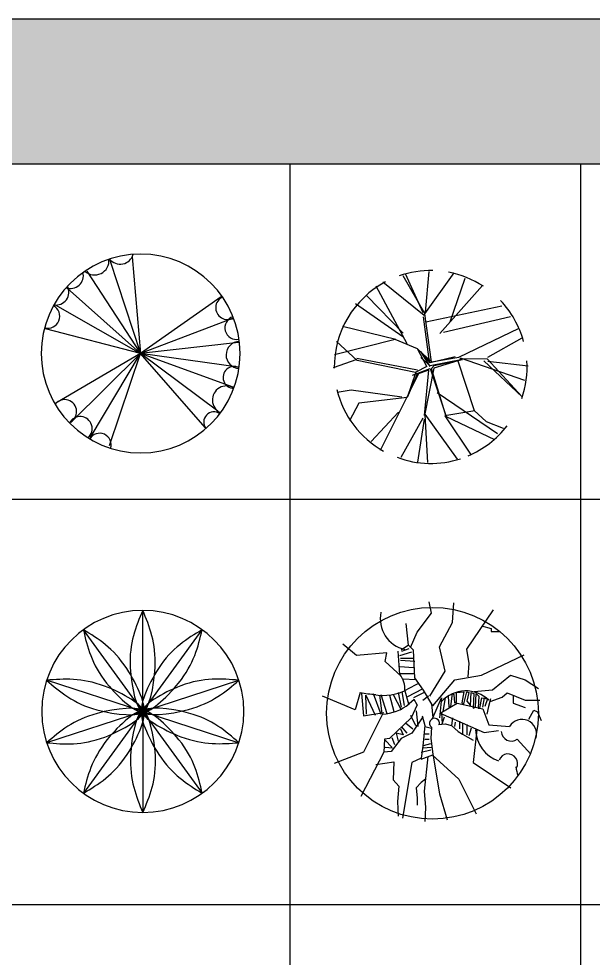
# Model space of a CAD drawing. Header units: inches. Extents: x 7658 to 73799, y 48 to 40262.
# Drawn here: x 28237 to 32383, y 33479 to 40262 of the extents above; entities that cross this region are included whole.
import ezdxf

# ---------------------------------------------------------------- set-up
doc = ezdxf.new("R2010")
doc.units = ezdxf.units.IN
doc.layers.add('www.cad-blocks.net', color=7, linetype='Continuous')

# ---------------------------------------------------------------- blocks, each defined once
blk = doc.blocks.new('A$C516926BB')
for p, q in [((0, 38.5194), (62.4121, 38.5194)), ((18.8071, 38.5194), (18.8071, 0)), ((20.9051, 38.5194), (20.9051, 0)), ((0, 36.0983), (62.4121, 36.0983)), ((0, 33.1729), (62.4121, 33.1729))]:
    blk.add_line(p, q)
blk = doc.blocks.new('A$C77E02E9D')
at = {"color": 0}
for p, q in [((0.4933, 1.3916), (0.7156, 0.7173)), ((0.6535, 1.416), (0.7156, 0.7173)), ((0.3272, 1.3116), (0.7156, 0.7173)), ((0.1857, 1.1899), (0.7156, 0.7173)), ((1.2956, 1.1268), (0.7156, 0.7173)), ((0.0981, 1.0678), (0.7156, 0.7173)), ((1.3792, 0.9697), (0.7156, 0.7173)), ((0.7156, 0.7173), (0.0283, 0.8953)), ((1.4211, 0.7968), (0.7156, 0.7173)), ((0.7156, 0.7173), (0.1025, 0.3594)), ((0.2107, 0.2181), (0.7156, 0.7173)), ((0.3508, 0.1083), (0.7156, 0.7173)), ((0.4896, 0.0527), (0.7156, 0.7173)), ((1.2721, 0.3005), (0.7156, 0.7173)), ((1.1821, 0.1821), (0.7156, 0.7173)), ((1.4187, 0.6188), (0.7156, 0.7173)), ((1.3822, 0.4731), (0.7156, 0.7173))]:
    blk.add_line(p, q, dxfattribs=at)
for centre, major_axis, start_param, end_param in [((0.7156, 0.7173), (0.7179, 0), -0.000001, 6.283184), ((0.568, 1.4603), (0.0691, 0.0691), 3.028845, 5.217339), ((0.3834, 1.3879), (-0.0734, 0.0734), 1.609497, 4.022789), ((0.2097, 1.2792), (0.0654, 0.0654), 3.57061, 5.749397), ((0.1047, 1.1597), (-0.0654, 0.0654), 2.189553, 4.410893), ((1.3425, 1.0474), (0.0604, 0.0604), 1.21941, 4.46227), ((0.0468, 0.9859), (-0.0604, 0.0604), 2.065737, 5.024616), ((1.4077, 0.9026), (-0.0595, 0.0595), -0.482985, 2.57679), ((1.4294, 0.707), (0.0689, 0.0689), 0.79729, 3.886077), ((1.3896, 0.544), (0.0562, 0.0562), 0.307359, 3.901557), ((1.3353, 0.381), (-0.0723, 0.0723), -1.33695, 1.913253), ((0.1663, 0.2977), (0.0616, 0.0616), 4.327547, 7.97268), ((1.2448, 0.2217), (0.0524, 0.0524), 0.180522, 3.026459), ((0.2785, 0.1746), (0.0616, 0.0616), 4.636179, 8.144957), ((0.4196, 0.0587), (0.0584, 0.0584), 5.183374, 8.109131)]:
    blk.add_ellipse(centre, major_axis=major_axis, ratio=1, start_param=start_param, end_param=end_param, dxfattribs=at)
blk = doc.blocks.new('A$C31AA64B9')
at = {"color": 0, "linetype": 'ByBlock'}
for p, q in [((0.6474, 1.0868), (0.521, 1.3691)), ((0.6612, 1.0784), (0.8727, 1.3759)), ((0.6651, 1.0913), (0.693, 1.3855)), ((0.6561, 1.0679), (0.357, 1.3086)), ((0.6598, 1.0811), (0.504, 1.3541)), ((0.8442, 1.0212), (0.9516, 1.3373)), ((0.5321, 0.8627), (0.3102, 1.2794)), ((0.77, 0.9373), (1.0768, 1.2827)), ((0.5039, 0.9391), (0.2428, 1.2081)), ((0.5007, 0.9142), (0.1605, 1.1507)), ((0.6668, 1.0215), (1.2169, 1.1362)), ((0.6943, 0.7321), (0.6506, 1.0563)), ((0.7081, 0.7325), (0.6612, 1.0784)), ((0.7957, 0.9473), (1.2778, 1.0609)), ((0.4507, 0.8946), (0.0652, 0.9888)), ((0.9049, 0.7664), (1.3423, 0.9752)), ((0.4476, 0.8931), (0.0078, 0.7824)), ((0.6066, 0.8263), (0.4476, 0.8931)), ((1.1145, 0.7662), (1.3626, 0.9065)), ((0.1722, 0.7413), (0.0226, 0.8794)), ((0.6761, 0.6981), (0.6066, 0.8263)), ((0.7081, 0.7325), (0.6109, 0.8241)), ((0.1704, 0.7487), (0, 0.6886)), ((0.6077, 0.6733), (0.1702, 0.7571)), ((0.6302, 0.8064), (0.6966, 0.6986)), ((0.6998, 0.7247), (0.6302, 0.8064)), ((0.6984, 0.7025), (0.6313, 0.7628)), ((0.9318, 0.7502), (0.6984, 0.7025)), ((0.8801, 0.7682), (0.6998, 0.7247)), ((0.7081, 0.7325), (0.9049, 0.7664)), ((0.728, 0.7066), (0.9318, 0.7502)), ((0.9121, 0.7563), (1.1111, 0.7536)), ((0.9147, 0.7615), (1.3789, 0.6013)), ((1.3626, 0.479), (1.1111, 0.7536)), ((0.5923, 0.6557), (0.1722, 0.7413)), ((0.5712, 0.6357), (0.6984, 0.6839)), ((0.6761, 0.6981), (0.5952, 0.6571)), ((0.7257, 0.6858), (0.659, 0.3458)), ((0.6984, 0.6839), (0.815, 0.3368)), ((0.7076, 0.6842), (0.728, 0.7066)), ((0.815, 0.3368), (0.7076, 0.6842)), ((0.8981, 0.7393), (0.7257, 0.6858)), ((0.8981, 0.7393), (1.0164, 0.3811)), ((1.0854, 0.7392), (1.3626, 0.479)), ((1.1164, 0.7381), (1.4076, 0.7045)), ((0.6142, 0.645), (0.3388, 0.0935)), ((0.5952, 0.6571), (0.5323, 0.475)), ((0.6052, 0.6432), (0.5323, 0.475)), ((0.6906, 0.6724), (0.6052, 0.6432)), ((0.659, 0.3458), (0.6906, 0.6724)), ((0.128, 0.5285), (0.0278, 0.5122)), ((0.4954, 0.4763), (0.128, 0.5285)), ((0.5323, 0.475), (0.1854, 0.4336)), ((0.7492, 0.5116), (1.1846, 0.2144)), ((0.1854, 0.4336), (0.117, 0.3059)), ((0.4714, 0.3684), (0.2728, 0.1582)), ((0.6616, 0.3543), (0.8941, 0.0307)), ((0.6616, 0.3511), (0.6807, 0.0047)), ((1.0208, 0.379), (0.806, 0.3431)), ((0.806, 0.3431), (0.995, 0.0595)), ((1.0164, 0.3811), (1.1023, 0.3016)), ((0.6458, 0.3269), (0.4867, 0.0408)), ((0.6556, 0.3191), (0.6065, 0.0083)), ((0.8147, 0.3389), (1.164, 0.1723)), ((1.1023, 0.3016), (1.2252, 0.2531))]:
    blk.add_line(p, q, dxfattribs=at)
for major_axis, start_param, end_param in [((0.4921, 0.4921), 0.7623, 1.119311), ((-0.4921, 0.4921), -1.363091, -0.970948), ((-0.696, 0), -1.084431, 0.013328), ((0.4921, 0.4921), 5.767004, 6.261173), ((-0.4921, 0.4921), 3.594393, 3.991811), ((0.4921, 0.4921), 2.593206, 3.416119), ((0.4921, 0.4921), 4.326015, 4.840787), ((-0.4921, 0.4921), 1.9998, 2.669957)]:
    blk.add_ellipse((0.703, 0.6953), major_axis=major_axis, ratio=1, start_param=start_param, end_param=end_param, dxfattribs=at)
blk = doc.blocks.new('A$C33B56EEA')
at = {"color": 0}
for q in [(0.7272, 1.4591), (0.2984, 1.3198), (1.156, 1.3198), (0.0333, 0.955), (1.421, 0.955), (0.0333, 0.5041), (0.2984, 0.1393), (0.7272, 0), (1.156, 0.1393), (1.421, 0.5041)]:
    blk.add_line((0.7272, 0.7295), q, dxfattribs=at)
blk.add_ellipse((0.7272, 0.7295), major_axis=(0.7295, 0), ratio=1, start_param=0, end_param=6.283185, dxfattribs=at)
for points, knots in [([(0.7272, 1.4591), (0.7754, 1.3426), (0.8615, 1.1346), (0.728, 0.5513), (0.5884, 1.1346), (0.6774, 1.3427), (0.7272, 1.4591)], [0, 0, 0, 0, 604.28035, 1079.12005, 1554.961425, 2160.029203, 2160.029203, 2160.029203, 2160.029203]), ([(0.2984, 1.3198), (0.4058, 1.2539), (0.5977, 1.1362), (0.8327, 0.5858), (0.3768, 0.9757), (0.3265, 1.1963), (0.2984, 1.3198)], [0, 0, 0, 0, 604.28035, 1079.12005, 1554.961425, 2160.029203, 2160.029203, 2160.029203, 2160.029203]), ([(1.156, 1.3198), (1.1265, 1.1972), (1.0739, 0.9783), (0.6231, 0.5848), (0.853, 1.1388), (1.0473, 1.2548), (1.156, 1.3198)], [0, 0, 0, 0, 604.28035, 1079.12005, 1554.961425, 2160.029203, 2160.029203, 2160.029203, 2160.029203]), ([(0.0333, 0.955), (0.159, 0.9648), (0.3834, 0.9824), (0.897, 0.6753), (0.299, 0.7228), (0.1287, 0.8716), (0.0333, 0.955)], [0, 0, 0, 0, 604.28035, 1079.120049, 1554.961425, 2160.029202, 2160.029202, 2160.029202, 2160.029202]), ([(1.421, 0.955), (1.3252, 0.8732), (1.1539, 0.727), (0.5579, 0.6736), (1.0696, 0.9867), (1.2949, 0.9664), (1.421, 0.955)], [0, 0, 0, 0, 604.28035, 1079.12005, 1554.961425, 2160.029203, 2160.029203, 2160.029203, 2160.029203]), ([(0.0333, 0.5041), (0.1292, 0.5859), (0.3005, 0.7321), (0.8965, 0.7855), (0.3848, 0.4724), (0.1595, 0.4927), (0.0333, 0.5041)], [0, 0, 0, 0, 604.28035, 1079.120049, 1554.961425, 2160.029202, 2160.029202, 2160.029202, 2160.029202]), ([(0.2984, 0.1393), (0.3278, 0.2619), (0.3805, 0.4808), (0.8313, 0.8743), (0.6013, 0.3202), (0.4071, 0.2043), (0.2984, 0.1393)], [0, 0, 0, 0, 604.28035, 1079.120049, 1554.961425, 2160.029202, 2160.029202, 2160.029202, 2160.029202]), ([(1.156, 0.1393), (1.0486, 0.2052), (0.8567, 0.3229), (0.6217, 0.8733), (1.0776, 0.4834), (1.1279, 0.2628), (1.156, 0.1393)], [0, 0, 0, 0, 604.28035, 1079.120049, 1554.961425, 2160.029202, 2160.029202, 2160.029202, 2160.029202]), ([(1.421, 0.5041), (1.2954, 0.4943), (1.071, 0.4767), (0.5574, 0.7838), (1.1553, 0.7363), (1.3257, 0.5875), (1.421, 0.5041)], [0, 0, 0, 0, 604.28035, 1079.12005, 1554.961425, 2160.029203, 2160.029203, 2160.029203, 2160.029203]), ([(0.7272, 0), (0.679, 0.1165), (0.5929, 0.3245), (0.7263, 0.9078), (0.866, 0.3244), (0.777, 0.1164), (0.7272, 0)], [0, 0, 0, 0, 604.28035, 1079.120049, 1554.961425, 2160.029202, 2160.029202, 2160.029202, 2160.029202])]:
    blk.add_open_spline(points, degree=3, knots=knots, dxfattribs=at)
blk = doc.blocks.new('A$C3432034F')
at = {"color": 0}
for p, q in [((0.7857, 1.5047), (0.7701, 1.5858)), ((0.9366, 1.4359), (0.947, 1.5795)), ((0.6816, 1.3673), (0.7857, 1.5047)), ((1.0417, 1.2446), (1.2348, 1.5289)), ((0.6192, 1.2736), (0.6036, 1.4297)), ((0.8429, 1.2611), (0.9366, 1.4359)), ((0.6348, 1.2549), (0.6816, 1.3673)), ((1.1471, 1.4132), (1.2172, 1.3921)), ((1.2172, 1.3921), (1.2172, 1.371)), ((1.2172, 1.371), (1.2787, 1.371)), ((0.2446, 1.1987), (0.1457, 1.2798)), ((0.5567, 1.0613), (0.5463, 1.2299)), ((0.5567, 1.1987), (0.6452, 1.2237)), ((0.6192, 1.2736), (0.5671, 1.2362)), ((0.5723, 1.2299), (0.6244, 1.2486)), ((0.6556, 1.2362), (0.6192, 1.2736)), ((0.666, 1.0364), (0.6556, 1.2362)), ((0.8846, 1.0863), (0.8429, 1.2611)), ((1.0593, 1.1395), (1.0417, 1.2446)), ((0.4632, 1.2174), (0.2446, 1.1987)), ((0.4528, 1.1551), (0.4632, 1.2174)), ((0.5671, 1.0489), (0.4528, 1.1551)), ((0.5619, 1.18), (0.6504, 1.18)), ((0.666, 1.1551), (0.5619, 1.1613)), ((1.1471, 1.0553), (1.454, 1.2026)), ((0.5567, 1.1177), (0.6556, 1.1112)), ((0.7753, 0.9052), (0.8846, 1.0863)), ((1.0506, 1.0447), (1.0593, 1.1395)), ((0.5619, 1.0676), (0.666, 1.0676)), ((0.5827, 1.0302), (0.6712, 1.0239)), ((0.7285, 0.9491), (0.666, 1.0364)), ((0.7962, 0.8343), (0.954, 1.0236)), ((0.954, 1.0236), (1.1471, 1.0553)), ((1.2259, 0.95), (1.3576, 1.0553)), ((1.3576, 1.0553), (1.4629, 1.0236)), ((1.4629, 1.0236), (1.5593, 0.9605)), ((0.6868, 0.9927), (0.614, 0.9553)), ((0.718, 0.9553), (0.614, 0.899)), ((1.0945, 0.9394), (1.2259, 0.95)), ((0.2342, 0.8055), (0, 0.9052)), ((0.2706, 0.9302), (0.2342, 0.8055)), ((0.281, 0.924), (0.2965, 0.7616)), ((0.3175, 0.7743), (0.3123, 0.9115)), ((0.3123, 0.9115), (0.3799, 0.7679)), ((0.3643, 0.924), (0.4214, 0.7743)), ((0.411, 0.9115), (0.4266, 0.7805)), ((0.4214, 0.9177), (0.4632, 0.7805)), ((0.484, 0.9115), (0.5151, 0.793)), ((0.5099, 0.9177), (0.5671, 0.8055)), ((0.5463, 0.9302), (0.5671, 0.8242)), ((0.5723, 0.9364), (0.5881, 0.8366)), ((0.5932, 0.9428), (0.6192, 0.8491)), ((0.7337, 0.9302), (0.6556, 0.8928)), ((0.7649, 0.9052), (0.7232, 0.8741)), ((0.7962, 0.8343), (0.7285, 0.9491)), ((0.7961, 0.7491), (0.8585, 0.8928)), ((0.8585, 0.8928), (0.8429, 0.7491)), ((0.8846, 0.8928), (0.869, 0.793)), ((0.9054, 0.9052), (0.9106, 0.8242)), ((0.9262, 0.8304), (0.9366, 0.924)), ((0.9366, 0.924), (0.947, 0.9177)), ((0.947, 0.9177), (0.9522, 0.8554)), ((0.9678, 0.9302), (1.0199, 0.9364)), ((0.9678, 0.8616), (0.9678, 0.9302)), ((1.0199, 0.9364), (1.0041, 0.8554)), ((1.0199, 0.8491), (1.0407, 0.9364)), ((1.0407, 0.9364), (1.0563, 0.9302)), ((1.0563, 0.9302), (1.0407, 0.8678)), ((1.0667, 0.8366), (1.0719, 0.9302)), ((1.0719, 0.9302), (1.0926, 0.924)), ((1.0926, 0.924), (1.0874, 0.8179)), ((1.103, 0.8242), (1.1082, 0.924)), ((1.1082, 0.924), (1.129, 0.9052)), ((1.129, 0.9052), (1.1238, 0.8179)), ((1.1342, 0.8179), (1.15, 0.8928)), ((1.15, 0.8928), (1.1915, 0.8865)), ((1.1656, 0.8928), (1.1552, 0.8242)), ((1.1915, 0.8865), (1.1708, 0.8304)), ((1.2123, 0.8865), (1.1967, 0.8304)), ((1.2085, 0.8658), (1.2961, 0.8974)), ((1.2961, 0.8974), (1.3313, 0.9289)), ((1.3313, 0.9289), (1.4629, 0.8763)), ((1.3751, 0.9078), (1.3751, 0.8552)), ((0.6608, 0.8803), (0.6244, 0.8491)), ((0.6816, 0.8429), (0.64, 0.7491)), ((0.6816, 0.8429), (0.6608, 0.8803)), ((0.7857, 0.8491), (0.7961, 0.7491)), ((0.8488, 0.7816), (0.9716, 0.8552)), ((0.9106, 0.8242), (0.9262, 0.8304)), ((0.9522, 0.8554), (0.9678, 0.8616)), ((0.9716, 0.8552), (1.1558, 0.8132)), ((1.0041, 0.8554), (1.0199, 0.8491)), ((1.0407, 0.8678), (1.0667, 0.8366)), ((1.0874, 0.8179), (1.103, 0.8242)), ((1.1238, 0.8179), (1.1342, 0.8179)), ((1.1967, 0.8304), (1.1863, 0.7743)), ((1.3751, 0.8552), (1.4629, 0.8236)), ((1.4629, 0.8763), (1.568, 0.8763)), ((0.2965, 0.7616), (0.4424, 0.7867)), ((0.4318, 0.7743), (0.2965, 0.4995)), ((0.64, 0.7491), (0.484, 0.5993)), ((0.6348, 0.7679), (0.6712, 0.693)), ((0.7232, 0.7554), (0.6452, 0.6369)), ((0.6764, 0.7992), (0.6868, 0.6868)), ((0.718, 0.7616), (0.7389, 0.693)), ((0.8488, 0.7816), (1.1656, 0.6431)), ((0.8585, 0.7867), (0.8637, 0.7055)), ((0.8637, 0.7055), (0.8794, 0.7554)), ((0.9366, 0.7491), (0.9314, 0.693)), ((1.1558, 0.8132), (1.1996, 0.6974)), ((1.4892, 0.7394), (1.5242, 0.8025)), ((1.5242, 0.8025), (1.5506, 0.7921)), ((1.5506, 0.7921), (1.5769, 0.729)), ((0.5671, 0.6868), (0.6088, 0.6369)), ((0.5984, 0.7117), (0.6504, 0.6681)), ((0.7389, 0.693), (0.7232, 0.5431)), ((0.7389, 0.6868), (0.7857, 0.6743)), ((0.7857, 0.6805), (0.7805, 0.5993)), ((0.8377, 0.6992), (0.8846, 0.7055)), ((0.8846, 0.7055), (0.9314, 0.693)), ((0.9314, 0.693), (0.9782, 0.6494)), ((0.9574, 0.718), (0.9522, 0.6868)), ((0.9885, 0.7242), (0.9885, 0.6681)), ((1.0095, 0.7055), (1.0095, 0.6306)), ((1.0407, 0.6992), (1.0407, 0.6244)), ((1.1996, 0.6974), (1.3488, 0.6868)), ((0.5827, 0.6244), (0.5307, 0.6369)), ((0.5307, 0.6369), (0.5463, 0.5806)), ((0.5619, 0.6681), (0.5827, 0.6244)), ((0.6452, 0.6369), (0.5671, 0.5993)), ((0.7701, 0.6306), (0.7337, 0.6306)), ((0.9782, 0.6494), (1.0095, 0.6306)), ((1.0095, 0.6306), (1.0874, 0.5868)), ((1.0719, 0.6743), (1.0563, 0.6182)), ((1.1134, 0.6618), (1.0874, 0.4245)), ((1.1656, 0.6431), (1.2695, 0.6556)), ((0.4476, 0.593), (0.4424, 0.4995)), ((0.484, 0.5993), (0.4476, 0.593)), ((0.4528, 0.5868), (0.4995, 0.5369)), ((0.5671, 0.5993), (0.4943, 0.5057)), ((0.4995, 0.6057), (0.5203, 0.5556)), ((0.7232, 0.5431), (0.7128, 0.4558)), ((0.7285, 0.5494), (0.7805, 0.5619)), ((0.7389, 0.593), (0.7701, 0.593)), ((0.7805, 0.5993), (0.7961, 0.487)), ((1.4048, 0.593), (1.5037, 0.487)), ((0.2965, 0.4995), (0.0833, 0.4182)), ((0.4424, 0.4995), (0.2758, 0.181)), ((0.4943, 0.5057), (0.4424, 0.4995)), ((0.4528, 0.5369), (0.5047, 0.5307)), ((0.7128, 0.4995), (0.7805, 0.5182)), ((0.7128, 0.4496), (0.7961, 0.4808)), ((0.7232, 0.5307), (0.7857, 0.5369)), ((0.7909, 0.4808), (0.9833, 0.306)), ((0.7961, 0.487), (0.8429, 0.1998)), ((0.3851, 0.412), (0.5151, 0.4307)), ((0.5151, 0.4307), (0.5099, 0.2997)), ((0.6452, 0.4245), (0.5775, 0.0249)), ((0.7128, 0.4558), (0.6452, 0.4245)), ((0.7597, 0.4683), (0.7337, 0.2185)), ((1.0874, 0.4245), (1.358, 0.2434)), ((0.5099, 0.2997), (0.5515, 0.2559)), ((0.7128, 0.281), (0.6764, 0.2434)), ((0.7441, 0.306), (0.7128, 0.281)), ((0.9833, 0.306), (1.1082, 0.0561)), ((0.5515, 0.2559), (0.5411, 0.1436)), ((0.6764, 0.2434), (0.6816, 0.1686)), ((0.7337, 0.2185), (0.7441, 0.1)), ((0.5411, 0.1436), (0.5463, 0.0374)), ((0.6816, 0.1686), (0.6816, 0.1187)), ((0.8429, 0.1998), (0.9002, 0.0125)), ((0.7441, 0.1), (0.7389, 0))]:
    blk.add_line(p, q, dxfattribs=at)
at = {"color": 0, "linetype": 'Continuous'}
blk.add_ellipse((0.7933, 0.7812), major_axis=(0.7644, 0), ratio=1, start_param=-8.041502361777475e-07, end_param=6.28318450302935, dxfattribs=at)
at = {"color": 0}
for centre, major_axis, start_param, end_param in [((0.6423, 1.463), (0.1598, 0.1598), 2.142444, 3.708281), ((0.4336, 0.9585), (0.1134, 0.1134), 5.399947, 6.193746), ((0.4421, 1.2591), (0.2468, 0.2468), 3.717204, 4.44189), ((0.4269, 1.8336), (-0.6483, 0.6483), 2.184829, 2.310524), ((1.0338, 0.7017), (0.1703, 0.1703), 0.025507, 1.606397), ((0.4117, 1.1114), (0.2388, 0.2388), 3.986673, 4.608544), ((0.8081, 0.7089), (0.0255, 0.0255), 5.228291, 9.541452), ((1.4393, 0.6309), (0.0752, 0.0752), 5.228262, 8.085843), ((1.3543, 0.6739), (-0.1778, 0.1778), 0.833492, 2.012494), ((1.363, 0.6527), (-0.0515, 0.0515), 0.831117, 2.967045), ((1.3388, 0.419), (-0.0485, 0.0485), 3.443296, 6.70504), ((1.8772, 0.4809), (-0.347, 0.347), 0.964824, 1.095926)]:
    blk.add_ellipse(centre, major_axis=major_axis, ratio=1, start_param=start_param, end_param=end_param, dxfattribs=at)
blk = doc.blocks.new('format')
at = {"layer": 'www.cad-blocks.net', "true_color": 0x546d8e}
h = blk.add_hatch(color=155, dxfattribs=at)
h.set_gradient(color1=(68, 68, 68), color2=(84, 109, 142), tint=1)
h.paths.add_polyline_path([(11386.7, 40261.7), (11386.7, 39213.8), (73798.8, 39213.8), (73798.8, 40261.7)])
at = {"layer": 'www.cad-blocks.net', "color": 155, "true_color": 0x546d8e}
for p, q in [((11386.7, 40261.7), (73798.8, 40261.7)), ((11386.7, 39213.8), (73798.8, 39213.8)), ((11386.7, 39213.8), (73798.8, 39213.8))]:
    blk.add_line(p, q, dxfattribs=at)

msp = doc.modelspace()

# ---------------------------------------------------------------- block references
msp.add_blockref('format', (0, 0))
at = {"xscale": 1000, "yscale": 1000, "zscale": 1000}
for name, p in [('A$C77E02E9D', (28401, 37127.8)), ('A$C31AA64B9', (30507.1, 37052.3)), ('A$C3432034F', (30429.6, 34466.3)), ('A$C33B56EEA', (28404.8, 34530.9))]:
    msp.add_blockref(name, p, dxfattribs=at)
at = {"layer": 'www.cad-blocks.net', "color": 155, "true_color": 0x546d8e, "xscale": 1000, "yscale": 1000, "zscale": 1000}
msp.add_blockref('A$C516926BB', (11386.7, 694.4), dxfattribs=at)

doc.saveas('drawing.dxf')
